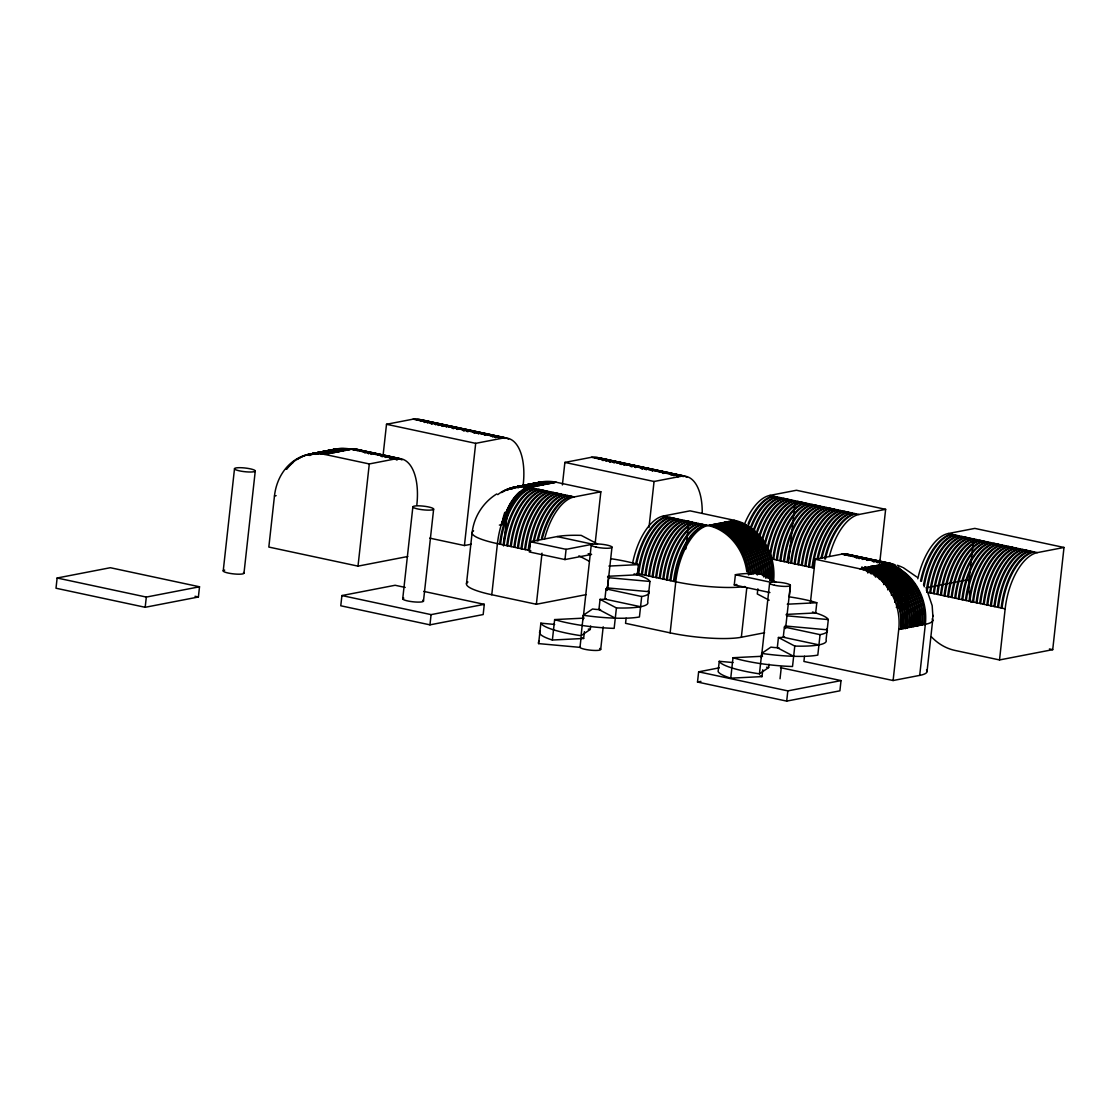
<?xml version="1.0" encoding="UTF-8"?>
<svg xmlns="http://www.w3.org/2000/svg" width="1120" height="1120" viewBox="0 0 1120 1120"><rect width="100%" height="100%" fill="white"/><g stroke="black" fill="none" stroke-linecap="round" stroke-linejoin="round"><path stroke-width="1.5" d="M932.876 616.238L932.176 605.654L927.262 591.122M932.582 620.858L932.932 615.3M57.134 578.004L56 588.224L145.18 607.292L198.394 597.002L199.514 586.782L110.334 567.714L57.134 578.004L146.314 597.072L199.514 586.782M145.18 607.292L146.314 597.072M223.23 570.85L234.514 468.664M243.978 573.216L255.262 471.03A10.444 1.848 6.3 0 0 240.044 467.684A10.444 1.848 6.3 0 0 239.358 470.834A10.444 1.848 6.3 0 0 255.262 471.03M360.696 450.954A52.234 25.466 -77.9 0 0 351.302 449.26L324.702 454.412A52.234 44.646 79.1 0 0 274.47 495.964L268.828 547.064L358.008 566.132L407.778 556.5M405.202 587.426L395.108 585.27L341.908 595.56L340.774 605.78L429.954 624.848L483.168 614.558L484.288 604.338L423.71 591.388M358.008 566.132L369.292 463.946L395.892 458.794A52.234 25.466 -77.9 0 1 416.85 504.742M382.942 456.652L386.512 424.284L413.112 419.146L502.306 438.214A52.234 25.466 -77.9 0 1 523.264 484.162M402.724 598.766L412.874 506.8M423.472 601.132L433.636 509.152A10.444 1.848 6.3 0 0 418.404 505.82A10.444 1.848 6.3 0 0 417.718 508.956A10.444 1.848 6.3 0 0 433.636 509.152M429.954 624.848L431.088 614.628L484.288 604.338M429.73 538.132L464.422 545.538L475.692 443.352L502.306 438.214M466.466 583.898L472.108 532.812M586.138 594.636L536.368 604.268L491.778 594.734L497.42 543.634A52.234 25.466 -77.9 0 1 529.662 487.396L556.262 482.244L600.852 491.778L595.126 543.746M503.594 545.944L506.03 523.81A52.234 44.646 79.1 0 1 556.262 482.244M597.534 543.97L581.182 535.374A52.234 9.254 6.3 0 0 557.032 536.578L530.418 541.73L529.298 551.936L564.97 559.566L591.57 554.428L588.168 553.7M536.368 604.268L542.01 553.168M581.126 637.14L579.992 647.36L538.622 643.608L540.876 623.168L554.666 624.428M562.394 484.946L564.886 462.42L591.486 457.282A52.234 25.466 -77.9 0 1 598.584 457.828M584.402 631.652L583.646 638.47L552.384 640.024L554.638 619.584L584.164 618.114M564.97 559.566L566.09 549.346L592.704 544.208L557.032 536.578M540.876 623.168A52.234 9.254 6.3 0 0 581.07 635.698L583.324 615.258L592.55 608.986A10.444 1.848 6.3 0 0 600.572 609.588M583.03 619.57L591.248 545.104M581.07 635.698L590.282 629.426L590.66 626.024M606.2 598.626A10.444 1.848 6.3 0 1 600.068 599.354L598.934 609.574L615.286 618.156M606.83 587.37A10.444 1.848 6.3 0 1 606.018 588.896L604.898 599.116L640.57 606.732M607.586 576.954A10.444 1.848 6.3 0 1 608.58 577.71L607.446 587.93L648.816 591.668M600.712 649.306L603.19 626.794M607.208 590.422L611.982 547.12M600.068 599.354L616.42 607.936L614.152 628.376A52.234 9.254 6.3 0 1 554.638 619.584M626.122 618.212L625.548 623.322L670.138 632.856A52.234 9.254 6.3 0 0 741.342 637.252L764.61 632.744M610.876 558.712A52.234 9.254 6.3 0 1 638.442 564.606L637.308 574.826L607.782 576.296M648.984 527.478L654.066 481.488L680.666 476.35A52.234 25.466 -77.9 0 1 702.212 513.086M648.186 590.786A52.234 9.254 6.3 0 1 641.69 596.526L639.436 616.952A52.234 9.254 6.3 0 1 583.324 615.258M634.088 573.874A52.234 9.254 6.3 0 1 649.95 581.462L647.682 601.888A52.234 9.254 6.3 0 1 616.42 607.936M670.138 632.856L675.78 581.77A52.234 25.466 -77.9 0 1 708.036 525.532L734.636 520.38A52.234 44.646 79.1 0 1 773.584 581.014L771.918 581.336M685.832 548.954L688.898 521.234M780.444 667.646L841.022 680.596L839.902 690.816L786.688 701.106L697.508 682.038L698.642 671.832L719.236 667.842M733.04 662.55L719.25 661.304L718.116 671.524A52.234 9.254 6.3 0 0 730.744 678.16L762.02 676.606L762.762 669.788M769.93 592.55L734.258 584.934L735.392 574.714A52.234 9.254 6.3 0 1 759.542 573.51L775.894 582.092M730.744 678.16L733.012 657.72L762.538 656.25M741.342 637.252L746.788 587.86M757.848 588.84L757.288 593.95L769.174 600.194M719.25 661.304A52.234 9.254 6.3 0 0 759.43 673.834L761.698 653.394L770.91 647.122A10.444 1.848 6.3 0 0 778.946 647.724M761.39 657.706L769.608 583.226M759.43 673.834L768.656 667.562L769.034 664.16M784.56 636.762A10.444 1.848 6.3 0 1 778.428 637.49L777.308 647.71L793.646 656.292M788.424 563.01L795.298 500.654M785.19 625.506A10.444 1.848 6.3 0 1 784.392 627.032L783.258 637.238L818.93 644.868M780.024 678.79L781.368 666.666M785.568 628.558L790.356 585.256M790.37 586.628L789.25 596.848A52.234 9.254 6.3 0 1 816.802 602.728L815.682 612.948L786.156 614.418M786.688 701.106L787.822 690.886L841.022 680.596M778.428 637.49L794.78 646.072L792.526 666.512A52.234 9.254 6.3 0 1 733.012 657.72M804.496 656.264L803.922 661.458L893.102 680.526L919.702 675.388A52.234 9.254 6.3 0 0 926.506 670.012M810.418 602.574L815.206 559.272L841.806 554.134A52.234 25.466 -77.9 0 1 851.2 555.828M826.56 628.908A52.234 9.254 6.3 0 1 820.064 634.648L817.81 655.088A52.234 9.254 6.3 0 1 761.698 653.394M812.462 612.01A52.234 9.254 6.3 0 1 828.31 619.584L826.056 640.024A52.234 9.254 6.3 0 1 794.78 646.072M875.476 577.108A52.234 44.646 79.1 0 0 879.998 560.42L885.64 509.334L796.446 490.266L769.846 495.418A52.234 25.466 -77.9 0 0 745.024 522.858M893.102 680.526L898.744 629.44A52.234 44.646 79.1 0 0 859.796 568.806L815.206 559.272M905.24 628.768L907.354 609.602A52.234 25.466 -77.9 0 0 897.988 567M919.702 675.388L925.344 624.288A52.234 44.646 79.1 0 0 886.396 563.668L841.806 554.134M927.038 671.538L932.666 620.438M971.068 602.35A52.234 44.646 79.1 0 1 969.178 579.488L973.686 538.622M999.516 659.946L1005.158 608.846A52.234 25.466 -77.9 0 1 1037.4 552.608L1064 547.47L1052.716 649.656L999.516 659.946L954.926 650.412A52.234 44.646 79.1 0 1 931.434 636.86M472.192 532.378C473.914 516.684 483.336 502.18 496.762 493.934M274.47 495.964L276.122 495.642M497.728 494.634A52.234 44.646 79.1 0 1 529.662 487.396L574.252 496.93L600.852 491.778M499.38 525.098L506.03 523.81M464.422 545.538L471.282 544.222M632.66 562.856A52.234 25.466 -77.9 0 1 663.432 515.998L690.046 510.846L734.636 520.38M769.846 495.418L859.026 514.472L885.64 509.334M917.784 578.774A52.234 25.466 -77.9 0 1 948.22 533.54L974.82 528.402L1064 547.47M876.666 561.064L879.998 560.42M859.796 568.806L886.396 563.668A52.234 25.466 -77.9 0 1 895.79 565.348M925.946 587.86L969.178 579.488M898.744 629.44L925.344 624.288A52.234 9.254 6.3 0 0 932.134 618.912M697.508 682.038L700.938 681.38M608.916 566.076L638.442 564.606M787.276 604.212L816.802 602.728M608.58 577.71L649.95 581.462M828.31 619.584L786.94 615.832A10.444 1.848 6.3 0 0 786.324 615.286M785.806 626.052L827.176 629.804M904.568 609.014L907.354 609.602M591.486 457.282L680.666 476.35M948.22 533.54L1037.4 552.608M386.512 424.284L475.692 443.352M564.886 462.42L654.066 481.488M395.892 458.794L351.302 449.26A52.234 44.646 79.1 0 0 323.26 453.852M663.432 515.998L708.036 525.532A52.234 44.646 79.1 0 1 746.816 571.732M324.702 454.412L369.292 463.946M771.05 558.796L814.24 568.036M926.786 592.102L1005.158 608.846M896.21 607.222L905.128 609.126A52.234 25.466 -77.9 0 0 895.748 566.524M735.392 574.714L771.064 582.344M1049.412 648.942L1052.716 649.656M530.418 541.73L566.09 549.346M530.866 550.788L497.42 543.634A52.234 9.254 6.3 0 1 473.592 530.88M636.762 573.426L675.78 581.77A52.22 9.268 6.3 0 0 744.954 586.53M606.018 588.896L641.69 596.526M784.392 627.032L820.064 634.648M341.908 595.56L431.088 614.628M698.642 671.832L787.822 690.886M195.02 596.288L198.394 597.002M897.498 565.278L902.23 567.182M578.928 555.814L589.33 561.274M903.182 567.588L916.86 577.038M734.258 584.934A52.234 9.254 6.3 0 1 736.834 584.5M768.656 667.562A10.444 1.848 6.3 0 1 766.598 667.212M762.02 676.606A10.444 1.848 6.3 0 1 760.116 675.822M590.282 629.426A10.444 1.848 6.3 0 1 588.238 629.09M552.384 640.024A52.234 9.254 6.3 0 1 540.372 630.966M583.646 638.47A10.444 1.848 6.3 0 1 582.106 637.882M538.622 643.608A52.234 9.254 6.3 0 1 539.238 641.186M599.634 648.466A10.444 1.848 6.3 0 1 591.332 650.258A10.444 1.848 6.3 0 1 580.328 646.73M422.702 600.264A10.444 1.848 6.3 0 1 412.706 601.762A10.444 1.848 6.3 0 1 403.83 598.122M243.46 572.502A10.444 1.848 6.3 0 1 232.47 573.762A10.444 1.848 6.3 0 1 224.686 570.122M392.77 458.122A52.234 25.466 -77.9 0 1 402.164 459.816M391.874 457.94A52.234 25.466 -77.9 0 1 401.268 459.634M389.2 457.366A52.234 25.466 -77.9 0 1 398.594 459.06M388.304 457.17A52.234 25.466 -77.9 0 1 397.712 458.864M385.63 456.596A52.234 25.466 -77.9 0 1 397.222 459.942M384.748 456.414A52.234 25.466 -77.9 0 1 396.326 459.76M382.06 455.84A52.234 25.466 -77.9 0 1 391.468 457.534M381.178 455.644A52.234 25.466 -77.9 0 1 392.77 458.99M378.504 455.07A52.234 25.466 -77.9 0 1 390.082 458.416M377.608 454.888A52.234 25.466 -77.9 0 1 387.002 456.582M374.934 454.314A52.234 25.466 -77.9 0 1 384.328 456.008M374.038 454.118A52.234 25.466 -77.9 0 1 385.63 457.464M371.364 453.558A52.234 25.466 -77.9 0 1 380.758 455.238M370.468 453.362A52.234 25.466 -77.9 0 1 382.06 456.708M367.794 452.788A52.234 25.466 -77.9 0 1 377.188 454.482M366.912 452.592A52.234 25.466 -77.9 0 1 376.306 454.286M364.224 452.032A52.234 25.466 -77.9 0 1 373.632 453.726M363.342 451.836A52.234 25.466 -77.9 0 1 372.736 453.53M360.668 451.262A52.234 25.466 -77.9 0 1 370.062 452.956M359.772 451.066A52.234 25.466 -77.9 0 1 371.364 454.412M357.098 450.506A52.234 25.466 -77.9 0 1 368.69 453.852M356.202 450.31A52.234 25.466 -77.9 0 1 365.596 452.004M353.528 449.736A52.234 25.466 -77.9 0 1 365.12 453.082M352.632 449.554A52.234 25.466 -77.9 0 1 362.026 451.234M321.93 454.118A52.234 44.646 79.1 0 1 349.972 449.512M321.398 454.216A52.234 44.646 79.1 0 1 349.44 449.624M322.518 453.04A52.234 44.646 79.1 0 1 347.844 449.932M321.986 453.152A52.234 44.646 79.1 0 1 347.312 450.03M320.39 453.46A52.234 44.646 79.1 0 1 345.716 450.338M319.858 453.558A52.234 44.646 79.1 0 1 345.184 450.45M318.262 453.866A52.234 44.646 79.1 0 1 343.588 450.758M317.73 453.964A52.234 44.646 79.1 0 1 343.056 450.856M316.134 454.272A52.234 44.646 79.1 0 1 341.46 451.164M315.602 454.384A52.234 44.646 79.1 0 1 340.928 451.262M315.392 454.034A52.234 44.646 79.1 0 1 339.332 451.584M314.86 454.146A52.234 44.646 79.1 0 1 338.8 451.682M316.092 453.32A52.234 44.646 79.1 0 1 337.204 451.99M315.56 453.418A52.234 44.646 79.1 0 1 336.672 452.088M309.75 455.518A52.234 44.646 79.1 0 1 335.076 452.396M313.432 453.838A52.234 44.646 79.1 0 1 334.544 452.508M311.836 454.146A52.234 44.646 79.1 0 1 332.948 452.816M308.476 455.378A52.234 44.646 79.1 0 1 332.416 452.914M309.708 454.552A52.234 44.646 79.1 0 1 330.82 453.222M309.176 454.65A52.234 44.646 79.1 0 1 330.288 453.32M307.58 454.958A52.234 44.646 79.1 0 1 328.692 453.642M307.048 455.07A52.234 44.646 79.1 0 1 328.16 453.74M286.678 469.196A52.234 44.646 79.1 0 1 293.37 462.266M297.192 459.466A52.234 44.646 79.1 0 1 326.564 454.048M286.146 469.308A52.234 44.646 79.1 0 1 326.032 454.146M504.168 524.174A52.234 44.646 79.1 0 1 554.4 482.608M503.636 524.272A52.234 44.646 79.1 0 1 519.484 491.974M524.51 488.124A52.234 44.646 79.1 0 1 553.868 482.706M502.04 524.58A52.234 44.646 79.1 0 1 504.77 512.386M524.23 487.62A52.234 44.646 79.1 0 1 552.272 483.014M501.508 524.678A52.234 44.646 79.1 0 1 501.928 521.64M523.698 487.718A52.234 44.646 79.1 0 1 551.74 483.126M524.832 486.542A52.234 44.646 79.1 0 1 550.144 483.434M524.3 486.654A52.234 44.646 79.1 0 1 549.612 483.532M524.076 486.304A52.234 44.646 79.1 0 1 548.016 483.84M523.544 486.402A52.234 44.646 79.1 0 1 547.484 483.952M521.948 486.724A52.234 44.646 79.1 0 1 545.888 484.26M521.416 486.822A52.234 44.646 79.1 0 1 545.356 484.358M522.648 485.996A52.234 44.646 79.1 0 1 543.76 484.666M517.916 487.886A52.234 44.646 79.1 0 1 543.228 484.764M520.52 486.402A52.234 44.646 79.1 0 1 541.632 485.086M519.988 486.514A52.234 44.646 79.1 0 1 541.1 485.184M515.564 487.956A52.234 44.646 79.1 0 1 539.504 485.492M517.86 486.92A52.234 44.646 79.1 0 1 538.972 485.59M516.264 487.228A52.234 44.646 79.1 0 1 537.376 485.898M511.532 489.118A52.234 44.646 79.1 0 1 536.844 486.01M511.308 488.782A52.234 44.646 79.1 0 1 535.248 486.318M510.776 488.88A52.234 44.646 79.1 0 1 534.716 486.416M507.808 489.832A52.234 44.646 79.1 0 1 533.12 486.724M507.276 489.944A52.234 44.646 79.1 0 1 532.588 486.822M501.62 492.562A52.234 44.646 79.1 0 1 530.992 487.144M502.418 491.834A52.234 44.646 79.1 0 1 530.46 487.242M491.778 594.734A52.234 9.254 6.3 0 1 467.936 581.994M544.586 538.916A52.234 25.466 -77.9 0 1 574.252 496.93M499.646 544.11A52.234 25.466 -77.9 0 1 531.888 487.872M500.542 544.306A52.234 25.466 -77.9 0 1 532.784 488.068M503.216 544.88A52.234 25.466 -77.9 0 1 535.458 488.628M504.112 545.062A52.234 25.466 -77.9 0 1 536.354 488.824M506.786 545.636A52.234 25.466 -77.9 0 1 539.028 489.398M507.682 545.832A52.234 25.466 -77.9 0 1 539.924 489.594M510.356 546.392A52.234 25.466 -77.9 0 1 542.598 490.154M511.238 546.588A52.234 25.466 -77.9 0 1 543.494 490.35M513.926 547.162A52.234 25.466 -77.9 0 1 546.168 490.924M514.808 547.358A52.234 25.466 -77.9 0 1 547.05 491.106M517.482 547.918A52.234 25.466 -77.9 0 1 549.724 491.68M518.378 548.114A52.234 25.466 -77.9 0 1 550.62 491.876M521.052 548.688A52.234 25.466 -77.9 0 1 553.294 492.45M521.948 548.884A52.234 25.466 -77.9 0 1 554.19 492.632M524.622 549.444A52.234 25.466 -77.9 0 1 556.864 493.206M525.518 549.64A52.234 25.466 -77.9 0 1 557.76 493.402M528.192 550.214A52.234 25.466 -77.9 0 1 560.434 493.976M529.074 550.396A52.234 25.466 -77.9 0 1 561.33 494.158M533.232 541.59A52.234 25.466 -77.9 0 1 564.004 494.732M534.114 541.786A52.234 25.466 -77.9 0 1 564.886 494.928M537.138 540.722A52.234 25.466 -77.9 0 1 567.56 495.502M538.034 540.918A52.234 25.466 -77.9 0 1 568.456 495.684M541.464 538.244A52.234 25.466 -77.9 0 1 571.13 496.258M542.36 538.44A52.234 25.466 -77.9 0 1 572.026 496.454M635.782 563.514A52.234 25.466 -77.9 0 1 666.554 516.656M636.678 563.71A52.234 25.466 -77.9 0 1 667.45 516.852M637.882 573.664A52.234 25.466 -77.9 0 1 670.124 517.426M638.778 573.86A52.234 25.466 -77.9 0 1 671.02 517.622M641.452 574.42A52.234 25.466 -77.9 0 1 673.694 518.182M642.348 574.616A52.234 25.466 -77.9 0 1 674.59 518.378M645.022 575.19A52.234 25.466 -77.9 0 1 677.264 518.952M645.904 575.386A52.234 25.466 -77.9 0 1 678.146 519.134M648.578 575.946A52.234 25.466 -77.9 0 1 680.834 519.708M649.474 576.142A52.234 25.466 -77.9 0 1 681.716 519.904M652.148 576.716A52.234 25.466 -77.9 0 1 684.39 520.478M653.044 576.912A52.234 25.466 -77.9 0 1 685.286 520.66M655.718 577.472A52.234 25.466 -77.9 0 1 687.96 521.234M656.614 577.668A52.234 25.466 -77.9 0 1 688.856 521.43M659.288 578.242A52.234 25.466 -77.9 0 1 691.53 522.004M660.184 578.424A52.234 25.466 -77.9 0 1 692.426 522.186M662.858 578.998A52.234 25.466 -77.9 0 1 695.1 522.76M663.74 579.194A52.234 25.466 -77.9 0 1 695.996 522.956M666.428 579.768A52.234 25.466 -77.9 0 1 698.67 523.53M667.31 579.95A52.234 25.466 -77.9 0 1 699.552 523.712M669.984 580.524A52.234 25.466 -77.9 0 1 702.226 524.286M670.88 580.72A52.234 25.466 -77.9 0 1 703.122 524.482M705.796 525.056A52.234 25.466 -77.9 0 0 673.554 581.294L674.45 581.476A52.234 25.466 -77.9 0 1 706.692 525.238M709.366 525.266A52.234 44.646 79.1 0 1 748.482 574.784M709.898 525.168A52.234 44.646 79.1 0 1 749.014 574.686M711.494 524.86A52.234 44.646 79.1 0 1 750.61 574.378M712.026 524.762A52.234 44.646 79.1 0 1 751.142 574.266M713.622 524.454A52.234 44.646 79.1 0 1 752.738 573.958M714.154 524.342A52.234 44.646 79.1 0 1 753.27 573.86M715.75 524.034A52.234 44.646 79.1 0 1 754.866 573.552M716.282 523.936A52.234 44.646 79.1 0 1 755.398 573.44M717.878 523.628A52.234 44.646 79.1 0 1 757.106 574.798M718.41 523.516A52.234 44.646 79.1 0 1 757.638 574.686M720.006 523.208A52.234 44.646 79.1 0 1 759.234 574.378M720.538 523.11A52.234 44.646 79.1 0 1 759.766 574.28M722.134 522.802A52.234 44.646 79.1 0 1 761.362 573.972M722.666 522.704A52.234 44.646 79.1 0 1 761.894 573.874M724.262 522.382A52.234 44.646 79.1 0 1 763.56 576.786M724.794 522.284A52.234 44.646 79.1 0 1 764.092 576.674M726.39 521.976A52.234 44.646 79.1 0 1 765.66 577.976M726.922 521.878A52.234 44.646 79.1 0 1 766.192 577.878M728.518 521.57A52.234 44.646 79.1 0 1 767.788 577.556M729.05 521.458A52.234 44.646 79.1 0 1 768.32 577.458M730.646 521.15A52.234 44.646 79.1 0 1 769.748 580.244M731.178 521.052A52.234 44.646 79.1 0 1 770.28 580.146M732.774 520.744A52.234 44.646 79.1 0 1 771.722 581.364M733.306 520.646A52.234 44.646 79.1 0 1 772.254 581.266M861.658 568.442A52.234 44.646 79.1 0 1 900.606 629.076M862.19 568.344A52.234 44.646 79.1 0 1 901.138 628.964M863.786 568.036A52.234 44.646 79.1 0 1 902.734 628.656M864.318 567.938A52.234 44.646 79.1 0 1 903.266 628.558M865.914 567.63A52.234 44.646 79.1 0 1 904.862 628.25M866.446 567.518A52.234 44.646 79.1 0 1 905.394 628.152M868.042 567.21A52.234 44.646 79.1 0 1 906.99 627.844M868.574 567.112A52.234 44.646 79.1 0 1 907.522 627.732M870.17 566.804A52.234 44.646 79.1 0 1 909.118 627.424M870.702 566.692A52.234 44.646 79.1 0 1 909.65 627.326M872.298 566.384A52.234 44.646 79.1 0 1 911.246 627.018M872.83 566.286A52.234 44.646 79.1 0 1 911.778 626.906M874.426 565.978A52.234 44.646 79.1 0 1 913.374 626.598M874.958 565.88A52.234 44.646 79.1 0 1 913.906 626.5M876.554 565.572A52.234 44.646 79.1 0 1 915.502 626.192M877.086 565.46A52.234 44.646 79.1 0 1 916.034 626.094M878.682 565.152A52.234 44.646 79.1 0 1 917.63 625.786M879.214 565.054A52.234 44.646 79.1 0 1 918.162 625.674M880.81 564.746A52.234 44.646 79.1 0 1 919.758 625.366M881.342 564.634A52.234 44.646 79.1 0 1 920.29 625.268M882.938 564.326A52.234 44.646 79.1 0 1 921.886 624.96M883.47 564.228A52.234 44.646 79.1 0 1 922.418 624.848M885.066 563.92A52.234 44.646 79.1 0 1 924.014 624.54M885.598 563.822A52.234 44.646 79.1 0 1 924.546 624.442M907.256 609.588A52.234 9.254 6.3 0 1 924.868 614.558M884.17 563.178A52.234 25.466 -77.9 0 1 893.564 564.872M883.274 562.996A52.234 25.466 -77.9 0 1 904.232 608.944M880.6 562.422A52.234 25.466 -77.9 0 1 901.558 608.37M879.704 562.226A52.234 25.466 -77.9 0 1 900.662 608.174M877.03 561.666A52.234 25.466 -77.9 0 1 897.988 607.6M876.134 561.47A52.234 25.466 -77.9 0 1 897.106 607.418M873.46 560.896A52.234 25.466 -77.9 0 1 894.824 602.28M872.578 560.7A52.234 25.466 -77.9 0 1 894.11 597.436M869.89 560.14A52.234 25.466 -77.9 0 1 879.298 561.82M881.482 563.472A52.234 25.466 -77.9 0 1 891.45 595.308M869.008 559.944A52.234 25.466 -77.9 0 1 878.402 561.638M882.644 565.46A52.234 25.466 -77.9 0 1 890.498 592.032M875.728 561.064A52.234 25.466 -77.9 0 1 877.912 562.716M879.97 564.886A52.234 25.466 -77.9 0 1 887.74 589.904M866.334 559.37A52.234 25.466 -77.9 0 1 873.432 559.93M874.832 560.868A52.234 25.466 -77.9 0 1 877.03 562.52M879.074 564.69A52.234 25.466 -77.9 0 1 886.606 586.684M865.438 559.174A52.234 25.466 -77.9 0 1 872.536 559.734M862.764 558.614A52.234 25.466 -77.9 0 1 874.356 561.946M878.262 566.79A52.234 25.466 -77.9 0 1 883.764 584.598M861.868 558.418A52.234 25.466 -77.9 0 1 873.46 561.764M877.38 566.608A52.234 25.466 -77.9 0 1 882.448 581.476M859.194 557.844A52.234 25.466 -77.9 0 1 868.588 559.538M874.706 566.034A52.234 25.466 -77.9 0 1 879.508 579.46M858.298 557.662A52.234 25.466 -77.9 0 1 867.692 559.342M873.81 565.838A52.234 25.466 -77.9 0 1 878.01 576.478M855.624 557.088A52.234 25.466 -77.9 0 1 867.216 560.434M871.71 566.258A52.234 25.466 -77.9 0 1 875.336 575.904M854.728 556.892A52.234 25.466 -77.9 0 1 864.136 558.586M870.814 566.076A52.234 25.466 -77.9 0 1 874.44 575.722M852.054 556.318A52.234 25.466 -77.9 0 1 861.462 558.012M869.218 567.644A52.234 25.466 -77.9 0 1 871.416 573.804M851.172 556.136A52.234 25.466 -77.9 0 1 862.75 559.468M868.322 567.462A52.234 25.466 -77.9 0 1 870.534 573.608M848.498 555.562A52.234 25.466 -77.9 0 1 857.892 557.256M865.648 566.888A52.234 25.466 -77.9 0 1 867.846 573.034M847.602 555.366A52.234 25.466 -77.9 0 1 859.194 558.712M864.752 566.692A52.234 25.466 -77.9 0 1 866.166 570.262M854.322 556.486A52.234 25.466 -77.9 0 1 856.506 558.138M862.582 567.266A52.234 25.466 -77.9 0 1 863.492 569.688M844.928 554.792A52.234 25.466 -77.9 0 1 852.026 555.352M844.032 554.61A52.234 25.466 -77.9 0 1 853.426 556.304M861.686 567.07A52.234 25.466 -77.9 0 1 862.596 569.492M1002.036 608.188A52.234 25.466 -77.9 0 1 1034.278 551.95M1001.14 607.992A52.234 25.466 -77.9 0 1 1033.382 551.754M998.466 607.418A52.234 25.466 -77.9 0 1 1030.708 551.18M997.57 607.236A52.234 25.466 -77.9 0 1 1029.812 550.984M994.896 606.662A52.234 25.466 -77.9 0 1 1027.138 550.424M994 606.466A52.234 25.466 -77.9 0 1 1026.256 550.228M991.326 605.892A52.234 25.466 -77.9 0 1 1023.568 549.654M990.444 605.71A52.234 25.466 -77.9 0 1 1022.686 549.472M987.756 605.136A52.234 25.466 -77.9 0 1 1020.012 548.898M986.874 604.94A52.234 25.466 -77.9 0 1 1019.116 548.702M984.2 604.366A52.234 25.466 -77.9 0 1 1016.442 548.128M983.304 604.184A52.234 25.466 -77.9 0 1 1015.546 547.946M980.63 603.61A52.234 25.466 -77.9 0 1 1012.872 547.372M979.734 603.414A52.234 25.466 -77.9 0 1 1011.976 547.176M977.06 602.84A52.234 25.466 -77.9 0 1 1009.302 546.602M976.164 602.658A52.234 25.466 -77.9 0 1 1008.406 546.42M973.49 602.084A52.234 25.466 -77.9 0 1 1005.732 545.846M972.608 601.888A52.234 25.466 -77.9 0 1 1004.85 545.65M969.92 601.314A52.234 25.466 -77.9 0 1 1002.176 545.076M969.038 601.132A52.234 25.466 -77.9 0 1 1001.28 544.894M966.364 600.558A52.234 25.466 -77.9 0 1 998.606 544.32M965.468 600.362A52.234 25.466 -77.9 0 1 997.71 544.124M962.794 599.788A52.234 25.466 -77.9 0 1 995.036 543.55M961.898 599.606A52.234 25.466 -77.9 0 1 994.14 543.368M920.556 581.07A52.234 25.466 -77.9 0 1 951.342 534.212M921.452 581.252A52.234 25.466 -77.9 0 1 952.224 534.408M923.538 585.004A52.234 25.466 -77.9 0 1 954.898 534.968M924.168 586.796A52.234 25.466 -77.9 0 1 955.794 535.164M926.408 590.436A52.234 25.466 -77.9 0 1 958.468 535.738M927.122 592.172A52.234 25.466 -77.9 0 1 959.364 535.934M929.796 592.746A52.234 25.466 -77.9 0 1 962.038 536.494M930.692 592.928A52.234 25.466 -77.9 0 1 962.934 536.69M933.366 593.502A52.234 25.466 -77.9 0 1 965.608 537.264M934.248 593.698A52.234 25.466 -77.9 0 1 966.49 537.46M936.922 594.258A52.234 25.466 -77.9 0 1 969.178 538.02M937.818 594.454A52.234 25.466 -77.9 0 1 970.06 538.216M940.492 595.028A52.234 25.466 -77.9 0 1 972.734 538.79M941.388 595.224A52.234 25.466 -77.9 0 1 973.63 538.972M944.062 595.784A52.234 25.466 -77.9 0 1 976.304 539.546M944.958 595.98A52.234 25.466 -77.9 0 1 977.2 539.742M947.632 596.554A52.234 25.466 -77.9 0 1 979.874 540.316M948.528 596.75A52.234 25.466 -77.9 0 1 980.77 540.498M951.202 597.31A52.234 25.466 -77.9 0 1 983.444 541.072M952.084 597.506A52.234 25.466 -77.9 0 1 984.34 541.268M954.772 598.08A52.234 25.466 -77.9 0 1 987.014 541.842M955.654 598.262A52.234 25.466 -77.9 0 1 987.896 542.024M958.328 598.836A52.234 25.466 -77.9 0 1 990.57 542.598M959.224 599.032A52.234 25.466 -77.9 0 1 991.466 542.794M829.374 556.458A52.234 25.466 -77.9 0 1 859.026 514.472M817.11 558.95A52.234 25.466 -77.9 0 1 847.882 512.092M754.32 529.998A52.234 25.466 -77.9 0 1 781.004 497.798M784.42 561.666A52.234 25.466 -77.9 0 1 816.676 505.428M783.538 561.47A52.234 25.466 -77.9 0 1 815.78 505.232M787.99 562.422A52.234 25.466 -77.9 0 1 820.232 506.184M787.108 562.226A52.234 25.466 -77.9 0 1 819.35 505.988M791.56 563.192A52.234 25.466 -77.9 0 1 823.802 506.94M790.664 562.996A52.234 25.466 -77.9 0 1 822.906 506.758M795.13 563.948A52.234 25.466 -77.9 0 1 827.372 507.71M794.234 563.752A52.234 25.466 -77.9 0 1 826.476 507.514M798.7 564.718A52.234 25.466 -77.9 0 1 830.942 508.466M797.804 564.522A52.234 25.466 -77.9 0 1 830.046 508.284M802.27 565.474A52.234 25.466 -77.9 0 1 834.512 509.236M801.374 565.278A52.234 25.466 -77.9 0 1 833.616 509.04M805.826 566.23A52.234 25.466 -77.9 0 1 838.068 509.992M804.944 566.048A52.234 25.466 -77.9 0 1 837.186 509.81M809.396 567A52.234 25.466 -77.9 0 1 841.638 510.762M808.5 566.804A52.234 25.466 -77.9 0 1 840.756 510.566M812.966 567.756A52.234 25.466 -77.9 0 1 845.208 511.518M812.07 567.574A52.234 25.466 -77.9 0 1 844.312 511.336M818.006 559.146A52.234 25.466 -77.9 0 1 848.778 512.288M821.912 558.278A52.234 25.466 -77.9 0 1 852.348 513.044M821.016 558.082A52.234 25.466 -77.9 0 1 851.452 512.862M825.482 559.034A52.234 25.466 -77.9 0 1 855.904 513.814M824.586 558.852A52.234 25.466 -77.9 0 1 855.022 513.618M779.968 560.714A52.234 25.466 -77.9 0 1 812.21 504.462M780.864 560.896A52.234 25.466 -77.9 0 1 813.106 504.658M776.398 559.944A52.234 25.466 -77.9 0 1 808.64 503.706M777.294 560.14A52.234 25.466 -77.9 0 1 809.536 503.902M772.828 559.188A52.234 25.466 -77.9 0 1 805.07 502.936M773.724 559.37A52.234 25.466 -77.9 0 1 805.966 503.132M769.874 553.812A52.234 25.466 -77.9 0 1 801.514 502.18M770.336 557.074A52.234 25.466 -77.9 0 1 802.396 502.376M767.172 548.268A52.234 25.466 -77.9 0 1 797.944 501.424M768.054 548.464A52.234 25.466 -77.9 0 1 798.84 501.606M764.708 542.64A52.234 25.466 -77.9 0 1 794.374 500.654M765.604 542.822A52.234 25.466 -77.9 0 1 795.27 500.85M762.51 536.956A52.234 25.466 -77.9 0 1 790.804 499.898M762.468 540.414A52.234 25.466 -77.9 0 1 791.7 500.08M758.94 536.2A52.234 25.466 -77.9 0 1 787.234 499.128M759.836 536.396A52.234 25.466 -77.9 0 1 788.13 499.324M756.994 530.558A52.234 25.466 -77.9 0 1 783.678 498.372M756.784 533.988A52.234 25.466 -77.9 0 1 784.56 498.554M753.424 529.802A52.234 25.466 -77.9 0 1 780.108 497.602M750.456 527.436A52.234 25.466 -77.9 0 1 776.538 496.846M750.75 529.228A52.234 25.466 -77.9 0 1 777.434 497.028M748.146 523.516A52.234 25.466 -77.9 0 1 772.968 496.076M747.782 526.862A52.234 25.466 -77.9 0 1 773.864 496.272M600.88 458.976A52.234 25.466 -77.9 0 1 603.078 460.628M669.522 473.956A52.234 25.466 -77.9 0 1 678.916 475.65M602.63 459.662A52.234 25.466 -77.9 0 1 614.222 463.008M638.302 467.292A52.234 25.466 -77.9 0 1 647.696 468.986M637.42 467.096A52.234 25.466 -77.9 0 1 646.814 468.79M641.872 468.048A52.234 25.466 -77.9 0 1 651.266 469.742M640.976 467.866A52.234 25.466 -77.9 0 1 652.568 471.198M645.442 468.818A52.234 25.466 -77.9 0 1 654.836 470.512M644.546 468.622A52.234 25.466 -77.9 0 1 653.94 470.316M649.012 469.574A52.234 25.466 -77.9 0 1 658.406 471.268M648.116 469.392A52.234 25.466 -77.9 0 1 657.51 471.072M652.568 470.344A52.234 25.466 -77.9 0 1 661.976 472.038M651.686 470.148A52.234 25.466 -77.9 0 1 663.264 473.494M656.138 471.1A52.234 25.466 -77.9 0 1 665.532 472.794M655.256 470.904A52.234 25.466 -77.9 0 1 664.65 472.598M659.708 471.87A52.234 25.466 -77.9 0 1 671.3 475.202M658.812 471.674A52.234 25.466 -77.9 0 1 668.22 473.368M663.278 472.626A52.234 25.466 -77.9 0 1 672.672 474.32M662.382 472.43A52.234 25.466 -77.9 0 1 673.974 475.776M666.848 473.396A52.234 25.466 -77.9 0 1 678.426 476.728M665.952 473.2A52.234 25.466 -77.9 0 1 677.544 476.546M670.404 474.152A52.234 25.466 -77.9 0 1 677.516 474.712M673.974 474.908A52.234 25.466 -77.9 0 1 683.368 476.602M673.092 474.726A52.234 25.466 -77.9 0 1 682.486 476.42M677.544 475.678A52.234 25.466 -77.9 0 1 686.938 477.372M676.648 475.482A52.234 25.466 -77.9 0 1 683.76 476.042M633.85 466.34A52.234 25.466 -77.9 0 1 643.244 468.034M634.732 466.522A52.234 25.466 -77.9 0 1 646.324 469.868M630.28 465.57A52.234 25.466 -77.9 0 1 641.872 468.916M631.176 465.766A52.234 25.466 -77.9 0 1 642.754 469.112M626.71 464.814A52.234 25.466 -77.9 0 1 636.104 466.508M627.606 464.996A52.234 25.466 -77.9 0 1 637 466.69M623.14 464.044A52.234 25.466 -77.9 0 1 632.534 465.738M624.036 464.24A52.234 25.466 -77.9 0 1 635.628 467.586M619.57 463.288A52.234 25.466 -77.9 0 1 631.162 466.634M620.466 463.47A52.234 25.466 -77.9 0 1 632.058 466.816M616.014 462.518A52.234 25.466 -77.9 0 1 625.408 464.212M616.896 462.714A52.234 25.466 -77.9 0 1 626.304 464.408M612.444 461.762A52.234 25.466 -77.9 0 1 624.036 465.108M613.34 461.944A52.234 25.466 -77.9 0 1 624.918 465.29M608.874 460.992A52.234 25.466 -77.9 0 1 620.466 464.338M609.77 461.188A52.234 25.466 -77.9 0 1 621.348 464.534M605.304 460.236A52.234 25.466 -77.9 0 1 614.698 461.93M606.2 460.418A52.234 25.466 -77.9 0 1 615.594 462.112M601.734 459.466A52.234 25.466 -77.9 0 1 611.142 461.16M598.178 458.71A52.234 25.466 -77.9 0 1 609.756 462.056M599.06 458.892A52.234 25.466 -77.9 0 1 610.652 462.238M594.608 457.94A52.234 25.466 -77.9 0 1 606.2 461.286M595.504 458.136A52.234 25.466 -77.9 0 1 604.898 459.83M499.184 437.542A52.234 25.466 -77.9 0 1 508.578 439.236M498.288 437.36A52.234 25.466 -77.9 0 1 505.386 437.906M495.614 436.786A52.234 25.466 -77.9 0 1 505.008 438.48M494.718 436.59A52.234 25.466 -77.9 0 1 504.112 438.284M492.044 436.016A52.234 25.466 -77.9 0 1 501.438 437.71M491.148 435.834A52.234 25.466 -77.9 0 1 500.556 437.528M488.474 435.26A52.234 25.466 -77.9 0 1 497.868 436.954M487.592 435.064A52.234 25.466 -77.9 0 1 496.986 436.758M484.904 434.49A52.234 25.466 -77.9 0 1 494.312 436.184M484.022 434.308A52.234 25.466 -77.9 0 1 495.614 437.654M481.348 433.734A52.234 25.466 -77.9 0 1 492.926 437.08M480.452 433.538A52.234 25.466 -77.9 0 1 489.846 435.232M477.778 432.964A52.234 25.466 -77.9 0 1 487.172 434.658M476.882 432.782A52.234 25.466 -77.9 0 1 486.276 434.476M474.208 432.208A52.234 25.466 -77.9 0 1 483.602 433.902M473.312 432.012A52.234 25.466 -77.9 0 1 484.904 435.358M470.638 431.438A52.234 25.466 -77.9 0 1 480.032 433.132M469.756 431.256A52.234 25.466 -77.9 0 1 479.15 432.95M467.068 430.682A52.234 25.466 -77.9 0 1 478.66 434.028M466.186 430.486A52.234 25.466 -77.9 0 1 475.58 432.18M463.512 429.912A52.234 25.466 -77.9 0 1 475.09 433.258M462.616 429.73A52.234 25.466 -77.9 0 1 474.208 433.076M459.942 429.156A52.234 25.466 -77.9 0 1 469.336 430.85M459.046 428.96A52.234 25.466 -77.9 0 1 468.44 430.654M416.234 419.818A52.234 25.466 -77.9 0 1 427.826 423.15M417.13 420A52.234 25.466 -77.9 0 1 426.524 421.694M419.804 420.574A52.234 25.466 -77.9 0 1 431.396 423.92M420.7 420.77A52.234 25.466 -77.9 0 1 432.292 424.116M423.374 421.344A52.234 25.466 -77.9 0 1 432.768 423.024M424.27 421.526A52.234 25.466 -77.9 0 1 435.862 424.872M426.944 422.1A52.234 25.466 -77.9 0 1 438.536 425.446M427.84 422.296A52.234 25.466 -77.9 0 1 437.234 423.99M430.514 422.87A52.234 25.466 -77.9 0 1 442.092 426.202M431.396 423.052A52.234 25.466 -77.9 0 1 442.988 426.398M434.07 423.626A52.234 25.466 -77.9 0 1 443.478 425.32M444.36 425.516A52.234 25.466 -77.9 0 1 446.558 427.154M434.966 423.822A52.234 25.466 -77.9 0 1 442.064 424.368M437.64 424.382A52.234 25.466 -77.9 0 1 447.034 426.076M438.536 424.578A52.234 25.466 -77.9 0 1 447.93 426.272M441.21 425.152A52.234 25.466 -77.9 0 1 452.802 428.498M442.106 425.348A52.234 25.466 -77.9 0 1 453.698 428.68M444.78 425.908A52.234 25.466 -77.9 0 1 454.174 427.602M445.676 426.104A52.234 25.466 -77.9 0 1 457.254 429.45M448.35 426.678A52.234 25.466 -77.9 0 1 457.744 428.372M449.232 426.86A52.234 25.466 -77.9 0 1 458.64 428.554M451.92 427.434A52.234 25.466 -77.9 0 1 463.498 430.78M452.802 427.63A52.234 25.466 -77.9 0 1 464.394 430.976M455.476 428.204A52.234 25.466 -77.9 0 1 467.068 431.55M456.372 428.386A52.234 25.466 -77.9 0 1 467.964 431.732M413.112 419.146A52.234 25.466 -77.9 0 1 424.704 422.492M774.452 585.228A10.444 1.848 6.3 0 0 790.356 585.424A10.444 1.848 6.3 0 0 775.138 582.078A10.444 1.848 6.3 0 0 774.452 585.228M596.092 547.092A10.444 1.848 6.3 0 0 611.996 547.288A10.444 1.848 6.3 0 0 596.778 543.942A10.444 1.848 6.3 0 0 596.092 547.092"/></g></svg>
